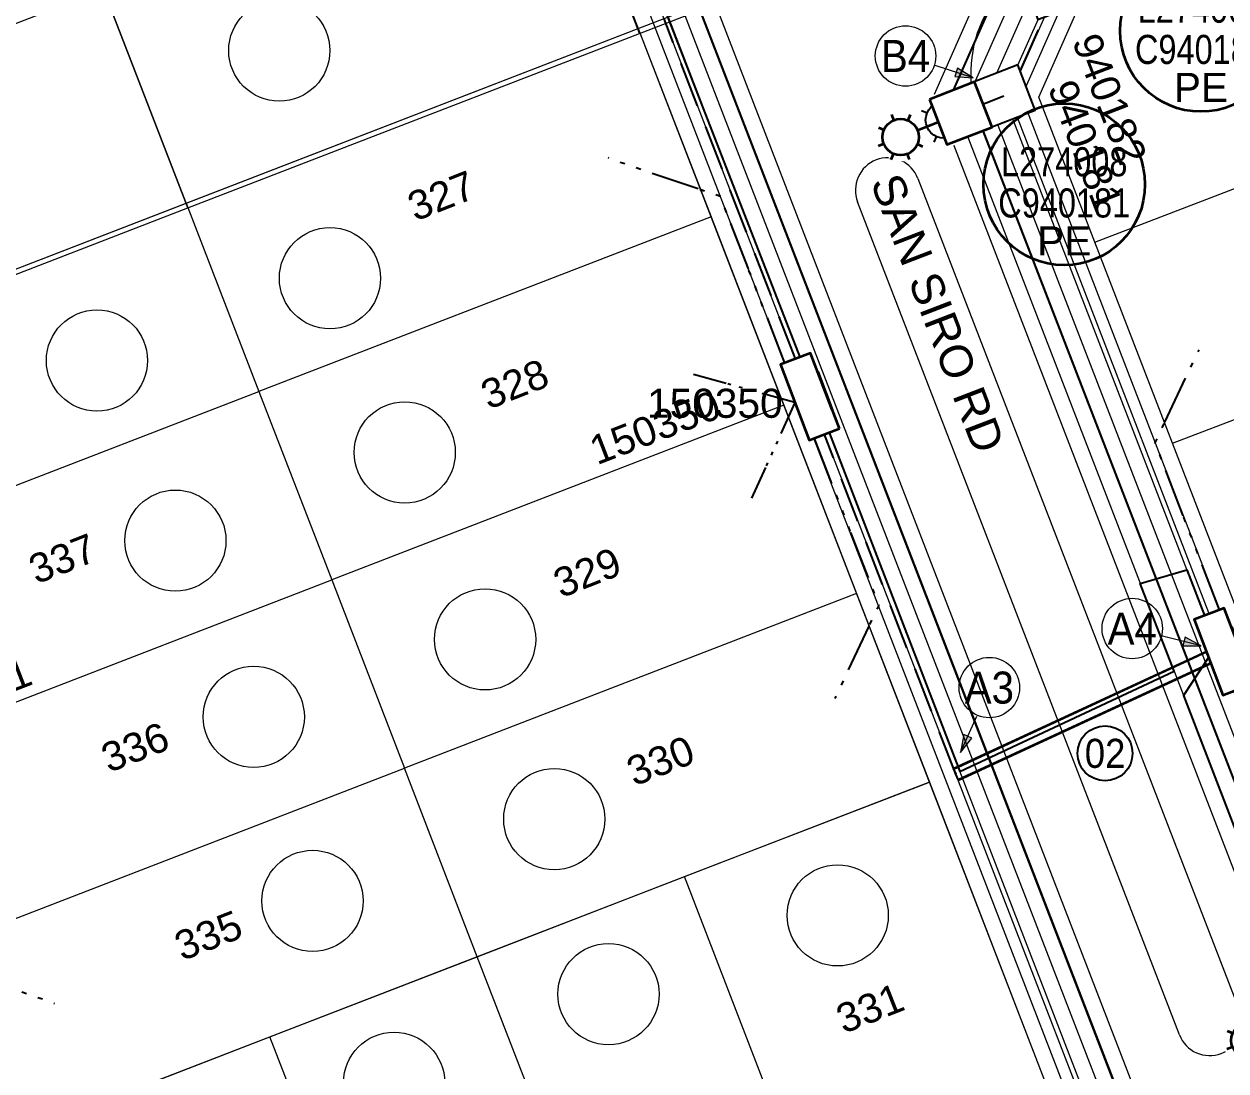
# Model space of a CAD drawing. Header units: metres. Extents: x 0 to 311505, y 0 to 6270811.
# Drawn here: x 310761.4 to 310835.8, y 6270209.4 to 6270274.2 of the extents above; entities that cross this region are included whole.
import ezdxf
from ezdxf import colors
from ezdxf.entities.mleader import LeaderData, LeaderLine
from ezdxf.enums import TextEntityAlignment as Align
from ezdxf.math import Vec2, Vec3

# ---------------------------------------------------------------- set-up
doc = ezdxf.new("R2010")
doc.units = ezdxf.units.M
doc.linetypes.add('IE Trench LV', pattern=[6, 4, -2])
doc.linetypes.add('PHANTOM', pattern=[6.15, 3, -0.75, 0.3, -0.75, 0.3, -0.75, 0.3])
doc.layers.get('0').update_dxf_attribs({"color": 6})
for name, color, linetype, lineweight in [('_User Miscellaneous1', 30, 'Continuous', 13), ('_User Miscellaneous2', 31, 'Continuous', 13), ('_User_LV_Exist', 5, 'Continuous', 35), ('Cadastre Developer_SP_NEW', 92, 'Continuous', 15), ('Cadastre Land Parcels_SP_EXT', 118, 'Continuous', 15), ('Cadastre Roads_SP_EXT', 218, 'Continuous', 15), ('Cadastre Water_SP_EXT', 158, 'Continuous', 15)]:
    doc.layers.add(name, color=color, linetype=linetype, lineweight=lineweight)
doc.layers.add('_User Miscellaneous10', color=252, linetype='Continuous', lineweight=13, plot=False, transparency=0.9)
doc.layers.add('_User Miscellaneous8', color=181, linetype='Continuous', lineweight=13, transparency=0.5)
doc.layers.add('Cadastre Roads_SP_NEW', color=214, linetype='Continuous', lineweight=15, transparency=0.65)
for name, color, linetype in [('Duct_SP_NEW', 2, 'Continuous'), ('Equip_SP_SL_NEW', 2, 'Continuous'), ('Mains_LV_New_R6', 2, 'Cable Z'), ('Mains_LV_New_T84', 2, 'Cable x'), ('Notes', 7, 'Continuous'), ('Services_SP_NEW_UG', 2, 'IE Trench LV'), ('SupportsUG_SP_LV_NEW', 2, 'Continuous'), ('SupportsUG_SP_LV_SL_NEW', 2, 'Continuous'), ('Trench_SP_NEW', 2, 'Continuous'), ('UG_Details_SP_MISC', 7, 'Continuous')]:
    doc.layers.add(name, color=color, linetype=linetype)
doc.styles.add('ARIAL', font='arial.ttf', dxfattribs={"height": 2})
doc.styles.add('SL_LABEL', font='arial.ttf', dxfattribs={"height": 2})
doc.styles.get("Standard").update_dxf_attribs({"font": 'arial.ttf'})
doc.linetypes.add('Cable New UG', pattern='A,5.5,-0.01,["X",Standard,S=1.8,R=0,X=0,Y=-0.94],-1.7', length=7.21)
doc.linetypes.add('Cable o', pattern='A,3.5,-0.01,["O",Standard,S=1.25,R=0,X=0,Y=-0.63],-1.36', length=4.87)
doc.linetypes.add('Cable x', pattern='A,4.5,-0.01,["X",Standard,S=1.25,R=0,X=0,Y=-0.65],-1.2', length=5.71)
doc.linetypes.add('Cable Z', pattern='A,5,-0.01,["Z",Standard,S=1.5,R=0,X=0,Y=-0.75],-1.3', length=6.31)

# ---------------------------------------------------------------- blocks, each defined once
blk = doc.blocks.new('*U344')
at = {"width": 0.9}
blk.add_attdef('ASSET_NUM', text='', height=2, dxfattribs=at).set_placement((4, 2), align=Align.MIDDLE_LEFT)
for tag, p, flags in [('SUBURB', (-2, 0), 1), ('STREETNAME', (-1.8, 0), 9), ('PARENT', (-1.6, 0), 9), ('NOTES', (-1.4, 0), 9), ('LOCATION', (-1.2, 0), 9), ('LEGEND', (-1, 0), 9), ('USAGE', (-0.8, 0), 9), ('SUPPORT_TYPE', (-0.6, 0), 9), ('STATE', (-0.4, 0), 9), ('OWNED_BY', (-0.2, 0), 9)]:
    blk.add_attdef(tag, p, '', height=0.2, rotation=270, dxfattribs=dict(flags=flags))
at = {"transparency": 33554687}
blk.add_wipeout([(-0.047, -2.692), (-1.822, 1.982), (0.047, 2.692), (1.822, -1.982)], dxfattribs=at)
blk.add_lwpolyline([(1.822, -1.982), (0.491, 1.524), (1.379, -0.814), (0.047, 2.692), (-1.822, 1.982), (-0.047, -2.692)], close=True)
blk = doc.blocks.new('*U346')
at = {"width": 0.9}
blk.add_attdef('ASSET_NUM', text='', height=2, dxfattribs=at).set_placement((4, 2), align=Align.MIDDLE_LEFT)
for tag, p, flags in [('SUBURB', (-2, 0), 1), ('STREETNAME', (-1.8, 0), 9), ('PARENT', (-1.6, 0), 9), ('NOTES', (-1.4, 0), 9), ('LOCATION', (-1.2, 0), 9), ('LEGEND', (-1, 0), 9), ('USAGE', (-0.8, 0), 9), ('SUPPORT_TYPE', (-0.6, 0), 9), ('STATE', (-0.4, 0), 9), ('OWNED_BY', (-0.2, 0), 9)]:
    blk.add_attdef(tag, p, '', height=0.2, rotation=270, dxfattribs=dict(flags=flags))
at = {"transparency": 33554687}
blk.add_wipeout([(-0.043, -2.692), (-1.826, 1.979), (0.043, 2.692), (1.826, -1.979)], dxfattribs=at)
blk.add_lwpolyline([(1.826, -1.979), (0.488, 1.524), (1.38, -0.811), (0.043, 2.692), (-1.826, 1.979), (-0.043, -2.692)], close=True)
blk = doc.blocks.new('COLUMN_NEW')
at = {"width": 0.9, "flags": 8}
blk.add_attdef('ASSET_NUM', text='', height=2, dxfattribs=at).set_placement((4, 2), align=Align.MIDDLE_LEFT)
at = {"flags": 1}
blk.add_attdef('Z', (-2.351, -1.813), '', height=0.2, rotation=270, dxfattribs=at)
at = {"flags": 9}
blk.add_attdef('NOTES', text='', height=0.2, rotation=270, dxfattribs=at).set_placement((-2, -1.813), align=Align.MIDDLE_LEFT)
at = {"ltscale": 10, "transparency": 33554687}
blk.add_wipeout([(-1.5, -1.5), (-1.5, 1.5), (1.5, 1.5), (1.5, -1.5)], dxfattribs=at)
blk.add_lwpolyline([(-1.5, 1.5), (-1.5, -1.5), (1.5, -1.5), (1.5, 1.5)], close=True)
at = {"flags": 9}
for tag, p in [('SUBURB', (-1.8, -1.813)), ('STREETNAME', (-1.6, -1.813)), ('LOCATION', (-1.4, -1.813)), ('LEGEND', (-1.2, -1.813)), ('USAGE', (-1, -1.813)), ('STATE', (-0.8, -1.813)), ('OWNED_BY', (-0.6, -1.813)), ('COLUMN_TYPE', (-0.4, -1.813)), ('STREET_CODE', (-0.2, -1.813)), ('STRUCTURE_PLANT_NUMBER', (0.031, -1.813))]:
    blk.add_attdef(tag, text='', height=0.2, rotation=270, dxfattribs=at).set_placement(p, align=Align.MIDDLE_LEFT)
blk = doc.blocks.new('*U439')
blk.add_circle((0, 0), 1.7)
at = {"width": 0.9}
blk.add_attdef('CODE', text='', height=1.8, dxfattribs=at).set_placement((0, 0), align=Align.MIDDLE_CENTER)
at = {"flags": 1}
blk.add_attdef('Z', (0, 0), '', height=0.2, dxfattribs=at)
blk = doc.blocks.new('*U532')
at = {"transparency": 33554687}
for tag, height, rotation, flags, p in [('LANTNUMBER', 0.2, 270, 9, (-1.4, 2.6)), ('LOUTREACH', 0.2, 270, 9, (-1.4, 2.2)), ('LOUTREACHVOCAB', 0.2, 270, 9, (-1.4, 2)), ('LRATECODE', 0.2, 270, 9, (-1.4, 1.8)), ('LREMOVE', 0.2, 270, 9, (-1.4, 1.6)), ('LREPLACE', 0.2, 270, 9, (-1.4, 1.4)), ('LTYPEVOCAB', 0.2, 270, 9, (-1.4, 1)), ('LEGEND', 0.2, 270, 9, (-1.4, 0.8)), ('LTYPE', 0.2, 270, 9, (-1.4, 1.2)), ('SUBURB', 0.2, 270, 9, (-1.4, 0.6)), ('STREETNAME', 0.2, 270, 9, (-1.4, 0.4)), ('LOCATION', 0.2, 270, 9, (-1.4, 0.2)), ('LNEW', 0.2, 270, 9, (-6.4, 0)), ('LMASTVOCAB', 0.2, 270, 9, (-6.2, 0)), ('LMAST', 0.2, 270, 9, (-6, 0)), ('LLAMPVOCAB', 0.2, 270, 9, (-5.8, 0)), ('LLAMP', 0.2, 270, 9, (-5.6, 0)), ('LEXIST', 0.2, 270, 9, (-5.4, 0)), ('LCHARGE3PERCENT', 0.2, 270, 9, (-5.2, 0)), ('LCHARGE3', 0.2, 270, 9, (-5, 0)), ('LCHARGE2PERCENT', 0.2, 270, 9, (-4.8, 0)), ('LCHARGE2', 0.2, 270, 9, (-4.6, 0)), ('LCHARGE1PERCENT', 0.2, 270, 9, (-4.4, 0)), ('LCHARGE1', 0.2, 270, 9, (-4.2, 0)), ('LCATEGORY', 0.2, 270, 9, (-4, 0)), ('LBRACKETVOCAB', 0.2, 270, 9, (-3.8, 0)), ('LBRACKET', 0.2, 270, 9, (-3.6, 0)), ('LKINGHEIGHT', 0.2, 270, 9, (-3.4, 0)), ('CREPLACE', 0.2, 270, 9, (-3.2, 0)), ('CREMOVE', 0.2, 270, 9, (-3, 0)), ('CNUMBER', 0.2, 270, 9, (-2.8, 0)), ('CNEW', 0.2, 270, 9, (-2.6, 0)), ('CEXIST', 0.2, 270, 9, (-2.4, 0)), ('USAGE', 0.2, 270, 9, (-2.2, 0)), ('STATE', 0.2, 270, 9, (-2, 0)), ('OWNED_BY', 0.2, 270, 9, (-1.8, 0)), ('ORIENTATION', 0.2, 270, 9, (-1.6, 0)), ('OPERATING_VOLTAGE', 0.2, 270, 9, (-1.4, 0)), ('MAINTAINED_BY', 0.2, 270, 9, (-1.4, -0.663)), ('NOTES', 0.2, 270, 9, (-1.4, 0)), ('NO_PHASES', 0.2, 270, 9, (-1.2, 0)), ('LANTERN_TYPE', 0.2, 270, 9, (-1, 0)), ('LANTERN_PURPOSE', 0.2, 270, 9, (-0.8, 0)), ('CONTROL_TYPE', 0.2, 270, 9, (-0.6, 0)), ('CONSTRUCTED_VOLTAGE', 0.2, 270, 9, (-0.4, 0)), ('LNUMBER', 1, 201.58947, 8, (-0.023, -7.901))]:
    blk.add_attdef(tag, text='', height=height, rotation=rotation, dxfattribs=dict(at, flags=flags)).set_placement(p, align=Align.MIDDLE_LEFT)
for tag, p, height, flags in [('OPERATED_BY', (-1.4, -0.407), 0.2, 9), ('Z', (0, 0), 0.001, 1)]:
    blk.add_attdef(tag, p, '', height=height, rotation=270, dxfattribs=dict(at, flags=flags))
at = {"transparency": 33554687, "style": 'SL_LABEL'}
for tag, height, rotation, flags, p in [('STREET_CODE', 0.001, 270, 9, (0.001, 0)), ('ASSET_NUM', 1, 201.58947, 8, (0.713, -9.761))]:
    blk.add_attdef(tag, text='', height=height, rotation=rotation, dxfattribs=dict(at, flags=flags)).set_placement(p, align=Align.MIDDLE_LEFT)
at = {"transparency": 33554687}
blk.add_wipeout([(1.565, -8.348), (1.758, -7.131), (2.514, -6.158), (3.73, -6.35), (4.703, -7.106), (4.511, -8.323), (3.755, -9.296), (2.538, -9.103)], dxfattribs=at)
for p, q in [((2.72, -6.681), (2.583, -6.332)), ((3.73, -6.35), (3.581, -6.694)), ((6.854, -6.255), (4.181, -7.313)), ((1.758, -7.131), (2.102, -7.28)), ((2.088, -8.141), (1.74, -8.279)), ((4.511, -8.323), (4.167, -8.174)), ((2.538, -9.103), (2.687, -8.759)), ((3.686, -9.122), (3.548, -8.773))]:
    blk.add_line(p, q, dxfattribs=at)
blk.add_circle((3.134, -7.727), 1.125, dxfattribs=at)
blk = doc.blocks.new('*U536')
at = {"transparency": 33554687}
for tag, height, rotation, flags, p in [('LANTNUMBER', 0.2, 270, 9, (-1.4, 2.6)), ('LOUTREACH', 0.2, 270, 9, (-1.4, 2.2)), ('LOUTREACHVOCAB', 0.2, 270, 9, (-1.4, 2)), ('LRATECODE', 0.2, 270, 9, (-1.4, 1.8)), ('LREMOVE', 0.2, 270, 9, (-1.4, 1.6)), ('LREPLACE', 0.2, 270, 9, (-1.4, 1.4)), ('LTYPEVOCAB', 0.2, 270, 9, (-1.4, 1)), ('LEGEND', 0.2, 270, 9, (-1.4, 0.8)), ('LTYPE', 0.2, 270, 9, (-1.4, 1.2)), ('SUBURB', 0.2, 270, 9, (-1.4, 0.6)), ('STREETNAME', 0.2, 270, 9, (-1.4, 0.4)), ('LOCATION', 0.2, 270, 9, (-1.4, 0.2)), ('LNEW', 0.2, 270, 9, (-6.4, 0)), ('LMASTVOCAB', 0.2, 270, 9, (-6.2, 0)), ('LMAST', 0.2, 270, 9, (-6, 0)), ('LLAMPVOCAB', 0.2, 270, 9, (-5.8, 0)), ('LLAMP', 0.2, 270, 9, (-5.6, 0)), ('LEXIST', 0.2, 270, 9, (-5.4, 0)), ('LCHARGE3PERCENT', 0.2, 270, 9, (-5.2, 0)), ('LCHARGE3', 0.2, 270, 9, (-5, 0)), ('LCHARGE2PERCENT', 0.2, 270, 9, (-4.8, 0)), ('LCHARGE2', 0.2, 270, 9, (-4.6, 0)), ('LCHARGE1PERCENT', 0.2, 270, 9, (-4.4, 0)), ('LCHARGE1', 0.2, 270, 9, (-4.2, 0)), ('LCATEGORY', 0.2, 270, 9, (-4, 0)), ('LBRACKETVOCAB', 0.2, 270, 9, (-3.8, 0)), ('LBRACKET', 0.2, 270, 9, (-3.6, 0)), ('LKINGHEIGHT', 0.2, 270, 9, (-3.4, 0)), ('CREPLACE', 0.2, 270, 9, (-3.2, 0)), ('CREMOVE', 0.2, 270, 9, (-3, 0)), ('CNUMBER', 0.2, 270, 9, (-2.8, 0)), ('CNEW', 0.2, 270, 9, (-2.6, 0)), ('CEXIST', 0.2, 270, 9, (-2.4, 0)), ('USAGE', 0.2, 270, 9, (-2.2, 0)), ('STATE', 0.2, 270, 9, (-2, 0)), ('OWNED_BY', 0.2, 270, 9, (-1.8, 0)), ('ORIENTATION', 0.2, 270, 9, (-1.6, 0)), ('OPERATING_VOLTAGE', 0.2, 270, 9, (-1.4, 0)), ('MAINTAINED_BY', 0.2, 270, 9, (-1.4, -0.663)), ('NOTES', 0.2, 270, 9, (-1.4, 0)), ('NO_PHASES', 0.2, 270, 9, (-1.2, 0)), ('LANTERN_TYPE', 0.2, 270, 9, (-1, 0)), ('LANTERN_PURPOSE', 0.2, 270, 9, (-0.8, 0)), ('CONTROL_TYPE', 0.2, 270, 9, (-0.6, 0)), ('CONSTRUCTED_VOLTAGE', 0.2, 270, 9, (-0.4, 0)), ('LNUMBER', 1, 201.58947, 8, (-2.696, -8.959))]:
    blk.add_attdef(tag, text='', height=height, rotation=rotation, dxfattribs=dict(at, flags=flags)).set_placement(p, align=Align.MIDDLE_LEFT)
for tag, p, height, flags in [('OPERATED_BY', (-1.4, -0.407), 0.2, 9), ('Z', (0, 0), 0.001, 1)]:
    blk.add_attdef(tag, p, '', height=height, rotation=270, dxfattribs=dict(at, flags=flags))
at = {"transparency": 33554687, "style": 'SL_LABEL'}
for tag, height, rotation, flags, p in [('STREET_CODE', 0.001, 270, 9, (0.001, 0)), ('ASSET_NUM', 1, 201.58947, 8, (-1.96, -10.818))]:
    blk.add_attdef(tag, text='', height=height, rotation=rotation, dxfattribs=dict(at, flags=flags)).set_placement(p, align=Align.MIDDLE_LEFT)
at = {"transparency": 33554687}
blk.add_wipeout([(-1.108, -9.406), (-0.915, -8.189), (-0.16, -7.216), (1.057, -7.408), (2.03, -8.164), (1.838, -9.381), (1.082, -10.354), (-0.135, -10.161)], dxfattribs=at)
for p, q in [((0.047, -7.739), (-0.091, -7.39)), ((1.057, -7.408), (0.908, -7.752)), ((4.181, -7.313), (1.507, -8.371)), ((-0.915, -8.189), (-0.571, -8.338)), ((-0.585, -9.199), (-0.934, -9.337)), ((1.838, -9.381), (1.494, -9.232)), ((-0.135, -10.161), (0.014, -9.817)), ((1.013, -10.179), (0.875, -9.831))]:
    blk.add_line(p, q, dxfattribs=at)
blk.add_circle((0.461, -8.785), 1.125, dxfattribs=at)
blk = doc.blocks.new('*U286')
at = {"ltscale": 0.1}
blk.add_circle((0, 0), 5, dxfattribs=at)
at = {"insert": (0, -2.6), "char_height": 1.8, "attachment_point": 2}
blk.add_mtext('PE', dxfattribs=at)
at = {"width": 0.8}
blk.add_attdef('SNUMBER', text='', height=1.8, dxfattribs=at).set_placement((0, 0.5), align=Align.CENTER)
at = {"flags": 1}
blk.add_attdef('Z', (0, 0), '', height=0.2, dxfattribs=at)
at = {"width": 0.8}
blk.add_attdef('CNUMBER', text='', height=1.8, dxfattribs=at).set_placement((0, -0.25), align=Align.TOP_CENTER)
blk = doc.blocks.new('*U445')
h = blk.add_hatch(color=256)
h.dxf.hatch_style = 1
h.paths.add_polyline_path([(2.933, -0.679), (2.78, -1.155), (3.808, -1.223)])
blk.add_line((3.808, -1.223), (1.666, -0.535))
at = {"flags": 128}
blk.add_lwpolyline([(2.933, -0.679), (2.78, -1.155), (3.808, -1.223), (2.933, -0.679)], dxfattribs=at)
blk.add_circle((0, 0), 1.7)
at = {"width": 0.9}
blk.add_attdef('CODE', text='', height=1.8, dxfattribs=at).set_placement((0, 0), align=Align.MIDDLE_CENTER)
at = {"flags": 1}
blk.add_attdef('Z', (0, 0), '', height=0.2, dxfattribs=at)
blk = doc.blocks.new('*U440')
h = blk.add_hatch(color=256)
h.dxf.hatch_style = 1
h.paths.add_polyline_path([(-0.983, -2.845), (-1.441, -2.643), (-1.616, -3.659)])
blk.add_line((-1.616, -3.659), (-0.707, -1.601))
at = {"flags": 128}
blk.add_lwpolyline([(-0.983, -2.845), (-1.441, -2.643), (-1.616, -3.659), (-0.983, -2.845)], dxfattribs=at)
blk.add_circle((0, 0), 1.7)
at = {"width": 0.9}
blk.add_attdef('CODE', text='', height=1.8, dxfattribs=at).set_placement((0, 0), align=Align.MIDDLE_CENTER)
at = {"flags": 1}
blk.add_attdef('Z', (0, 0), '', height=0.2, dxfattribs=at)
blk = doc.blocks.new('*U452')
h = blk.add_hatch(color=256)
h.dxf.hatch_style = 1
h.paths.add_polyline_path([(2.971, -0.486), (2.849, -0.971), (3.88, -0.971)])
blk.add_line((3.88, -0.971), (1.698, -0.425))
at = {"flags": 128}
blk.add_lwpolyline([(2.971, -0.486), (2.849, -0.971), (3.88, -0.971), (2.971, -0.486)], dxfattribs=at)
blk.add_circle((0, 0), 1.7)
at = {"width": 0.9}
blk.add_attdef('CODE', text='', height=1.8, dxfattribs=at).set_placement((0, 0), align=Align.MIDDLE_CENTER)
at = {"flags": 1}
blk.add_attdef('Z', (0, 0), '', height=0.2, dxfattribs=at)

msp = doc.modelspace()

# ---------------------------------------------------------------- linework, layer by layer
at = {"layer": '_User Miscellaneous10', "flags": 128}
for points in [[(310821.998, 6270279.569), (310817.696, 6270269.851), (310840.846, 6270209.921), (310850.564, 6270205.619), (311000.215, 6270263.427), (311004.517, 6270273.145), (310981.367, 6270333.075), (310971.649, 6270337.377)], [(310822.745, 6270278.785), (310818.778, 6270269.825), (310841.63, 6270210.668), (310850.59, 6270206.701), (310999.468, 6270264.211), (311003.435, 6270273.171), (310980.583, 6270332.328), (310971.623, 6270336.295)], [(310823.492, 6270278.001), (310819.86, 6270269.799), (310842.413, 6270211.415), (310850.616, 6270207.783), (310998.721, 6270264.994), (311002.353, 6270273.197), (310979.8, 6270331.581), (310971.597, 6270335.212)], [(310824.238, 6270277.218), (310820.942, 6270269.773), (310843.197, 6270212.161), (310850.642, 6270208.865), (310997.975, 6270265.778), (311001.271, 6270273.223), (310979.016, 6270330.834), (310971.571, 6270334.13)], [(310824.985, 6270276.434), (310822.024, 6270269.747), (310843.98, 6270212.908), (310850.668, 6270209.947), (310997.228, 6270266.561), (311000.188, 6270273.249), (310978.233, 6270330.088), (310971.545, 6270333.048)], [(310825.732, 6270275.651), (310823.106, 6270269.721), (310844.764, 6270213.655), (310850.694, 6270211.029), (310996.481, 6270267.345), (310999.106, 6270273.275), (310977.449, 6270329.341), (310971.519, 6270331.966)]]:
    msp.add_lwpolyline(points, close=True, dxfattribs=at)
at = {"layer": '_User Miscellaneous10', "color": 4, "flags": 128}
msp.add_lwpolyline([(310825.209, 6270276.199), (310822.349, 6270269.739), (310844.215, 6270213.132), (310850.676, 6270210.272), (310997.004, 6270266.796), (310999.864, 6270273.257), (310977.997, 6270329.864), (310971.537, 6270332.724)], close=True, dxfattribs=at)
at = {"layer": '_User Miscellaneous10', "flags": 128}
for points in [[(310728.443, 6270277.272), (310765.511, 6270181.265), (310774.471, 6270177.298), (310826.842, 6270197.528), (310830.809, 6270206.488), (310793.727, 6270302.488)], [(310729.376, 6270277.632), (310766.294, 6270182.011), (310774.498, 6270178.38), (310826.095, 6270198.311), (310829.727, 6270206.514), (310792.794, 6270302.128)], [(310730.309, 6270277.992), (310767.078, 6270182.758), (310774.524, 6270179.462), (310825.349, 6270199.095), (310828.645, 6270206.54), (310791.861, 6270301.768)], [(310731.242, 6270278.353), (310767.862, 6270183.505), (310774.55, 6270180.544), (310824.602, 6270199.878), (310827.563, 6270206.566), (310790.928, 6270301.407)], [(310732.175, 6270278.713), (310768.645, 6270184.251), (310774.576, 6270181.626), (310823.855, 6270200.662), (310826.481, 6270206.592), (310789.995, 6270301.047)], [(310733.108, 6270279.073), (310769.429, 6270184.998), (310774.602, 6270182.708), (310823.109, 6270201.446), (310825.398, 6270206.618), (310789.062, 6270300.687)]]:
    msp.add_lwpolyline(points, dxfattribs=at)
at = {"layer": '_User Miscellaneous10', "color": 4, "flags": 128}
msp.add_lwpolyline([(310731.522, 6270278.461), (310768.097, 6270183.729), (310774.557, 6270180.869), (310824.378, 6270200.114), (310827.238, 6270206.574), (310790.648, 6270301.299)], dxfattribs=at)
at = {"layer": '_User Miscellaneous8', "color": 2, "transparency": 33554687}
for centre in [(310777.174, 6270272.57), (310780.309, 6270258.484), (310784.935, 6270247.702), (310789.909, 6270236.133), (310794.193, 6270225.009)]:
    msp.add_circle(centre, 3.132, dxfattribs=at)
at = {"layer": '_User Miscellaneous8', "color": 6, "transparency": 33554687}
for centre in [(310765.888, 6270253.39), (310770.74, 6270242.242), (310775.591, 6270231.336), (310779.23, 6270219.945), (310811.735, 6270219.052), (310797.549, 6270214.175), (310784.278, 6270208.688)]:
    msp.add_circle(centre, 3.132, dxfattribs=at)
at = {"layer": 'Cadastre Developer_SP_NEW'}
for p, q in [((310824.189, 6270269.695), (310826.478, 6270274.867)), ((310771.407, 6270263.135), (310799.391, 6270273.945)), ((310799.391, 6270273.945), (310803.895, 6270262.284)), ((310827.66, 6270260.709), (310852.839, 6270270.435)), ((310827.66, 6270260.709), (310824.189, 6270269.695)), ((310743.422, 6270252.325), (310771.407, 6270263.135)), ((310771.407, 6270263.135), (310775.911, 6270251.474)), ((310803.895, 6270262.284), (310775.911, 6270251.474)), ((310803.895, 6270262.284), (310808.4, 6270250.624)), ((310832.465, 6270248.268), (310827.66, 6270260.709)), ((310832.465, 6270248.268), (310857.645, 6270257.995)), ((310747.926, 6270240.664), (310775.911, 6270251.474)), ((310775.911, 6270251.474), (310780.415, 6270239.814)), ((310808.4, 6270250.624), (310780.415, 6270239.814)), ((310808.4, 6270250.624), (310812.904, 6270238.964)), ((310837.271, 6270235.828), (310832.465, 6270248.268)), ((310752.43, 6270229.004), (310780.415, 6270239.814)), ((310780.415, 6270239.814), (310784.919, 6270228.154)), ((310812.904, 6270238.964), (310784.919, 6270228.154)), ((310812.904, 6270238.964), (310817.408, 6270227.304)), ((310756.934, 6270217.344), (310784.919, 6270228.154)), ((310789.423, 6270216.493), (310784.919, 6270228.154)), ((310817.408, 6270227.304), (310789.423, 6270216.493)), ((310802.251, 6270221.449), (310817.408, 6270227.304)), ((310817.408, 6270227.304), (310825.398, 6270206.618)), ((310789.423, 6270216.493), (310802.251, 6270221.449)), ((310811.683, 6270197.032), (310802.251, 6270221.449)), ((310789.423, 6270216.493), (310761.439, 6270205.683)), ((310776.595, 6270211.538), (310789.423, 6270216.493)), ((310798.855, 6270192.077), (310789.423, 6270216.493)), ((310761.439, 6270205.683), (310776.595, 6270211.538)), ((310786.027, 6270187.122), (310776.595, 6270211.538))]:
    msp.add_line(p, q, dxfattribs=at)
at = {"layer": 'Cadastre Land Parcels_SP_EXT', "linetype": 'Continuous'}
for points in [[(310799.468, 6270273.635), (310794.245, 6270287.151), (310766.3, 6270276.357), (310771.512, 6270262.833), (310799.468, 6270273.635)], [(310771.512, 6270262.833), (310766.3, 6270276.357), (310738.331, 6270265.553), (310743.555, 6270252.03), (310771.512, 6270262.833)]]:
    msp.add_lwpolyline(points, close=True, dxfattribs=at)
at = {"layer": 'Cadastre Roads_SP_EXT', "linetype": 'Continuous'}
msp.add_lwpolyline([(310814.95, 6270293.437), (310810.448, 6270305.092), (310805.371, 6270318.23), (310800.295, 6270331.367), (310795.791, 6270343.022), (310775.662, 6270335.247), (310783.797, 6270314.19), (310789.022, 6270300.671), (310794.245, 6270287.151), (310799.468, 6270273.635), (310827.714, 6270284.55), (310826.608, 6270287.558), (310824.526, 6270292.85), (310820.118, 6270291.146), (310814.95, 6270293.437)], close=True, dxfattribs=at)
at = {"layer": 'Cadastre Roads_SP_NEW'}
for p, q in [((310829.083, 6270208.041), (310803.076, 6270275.368)), ((310841.863, 6270212.978), (310820.504, 6270268.272)), ((310816.7, 6270264.658), (310836.618, 6270213.096)), ((310832.887, 6270211.655), (310812.969, 6270263.217))]:
    msp.add_line(p, q, dxfattribs=at)
for centre, radius, start, end in [((310827.92, 6270271.136), 7.95, 111.12431, 201.12082), ((310814.835, 6270263.938), 2, 111.12083, 201.12083), ((310814.835, 6270263.938), 2, 21.12073, 111.12083), ((310834.752, 6270212.376), 2, 291.12083, 21.12083), ((310834.752, 6270212.376), 2, 201.12083, 291.12083)]:
    msp.add_arc(centre, radius, start, end, dxfattribs=at)
at = {"layer": 'Cadastre Water_SP_EXT'}
for p, q in [((310799.391, 6270273.945), (310827.682, 6270284.873)), ((310732.881, 6270248.253), (310799.391, 6270273.945))]:
    msp.add_line(p, q, dxfattribs=at)
at = {"layer": 'Duct_SP_NEW', "ltscale": 0.7, "transparency": 33554674}
for p, q in [((310818.879, 6270228.143), (310835.43, 6270235.803)), ((310835.43, 6270235.803), (310835.598, 6270235.44)), ((310835.766, 6270235.077), (310835.598, 6270235.44)), ((310819.215, 6270227.417), (310835.766, 6270235.077)), ((310818.879, 6270228.143), (310819.047, 6270227.78)), ((310819.215, 6270227.417), (310819.047, 6270227.78))]:
    msp.add_line(p, q, dxfattribs=at)
at = {"layer": 'UG_Details_SP_MISC', "transparency": 33554687}
for p, q in [((310818.895, 6270228.107), (310835.447, 6270235.767)), ((310835.447, 6270235.767), (310835.598, 6270235.44)), ((310835.749, 6270235.113), (310835.598, 6270235.44)), ((310819.198, 6270227.454), (310835.749, 6270235.113)), ((310818.895, 6270228.107), (310819.047, 6270227.78)), ((310819.198, 6270227.454), (310819.047, 6270227.78))]:
    msp.add_line(p, q, dxfattribs=at)

# ---------------------------------------------------------------- texts
at = {"layer": '_User Miscellaneous1'}
msp.add_text('SAN SIRO RD', height=2, rotation=291.02506, dxfattribs=at).set_placement((310813.745, 6270264.434))

# ---------------------------------------------------------------- next in the draw order: block references
at = {"layer": 'SupportsUG_SP_LV_NEW'}
ref = msp.add_blockref('*U346', (310810.017, 6270251.156), dxfattribs=at)
ref.add_attrib('ASSET_NUM', '150350', dxfattribs={"layer": '0', "height": 1.8, "rotation": 21.12083}).set_placement((310796.509, 6270247.741), align=Align.MIDDLE_LEFT)
ref = msp.add_blockref('*U346', (310835.623, 6270235.376), dxfattribs=at)
ref.add_attrib('ASSET_NUM', '150343', dxfattribs={"layer": '0', "height": 1.8, "rotation": 21.12081}).set_placement((310839.661, 6270238.529), align=Align.MIDDLE_LEFT)
ref = msp.add_blockref('*U344', (310750.564, 6270228.308), dxfattribs=at)
ref.add_attrib('ASSET_NUM', '150341', dxfattribs={"layer": '0', "height": 1.8, "rotation": 21.12082}).set_placement((310753.868, 6270231.2), align=Align.MIDDLE_LEFT)

# ---------------------------------------------------------------- next in the draw order: texts
at = {"layer": '_User_LV_Exist', "transparency": 33554674, "insert": (310860.249, 6270202.784), "char_height": 2, "width": 62.6229, "attachment_point": 2, "rotation": 21.12056, "style": 'ARIAL', "bg_fill": 2}
msp.add_mtext('HEADINGLEY   AVE', dxfattribs=at)

# ---------------------------------------------------------------- next in the draw order: linework, layer by layer
at = {"layer": 'Mains_LV_New_T84', "color": 2, "linetype": 'Cable New UG', "ltscale": 0.7, "transparency": 33554674, "flags": 128}
for points in [[(310791.546, 6270299.519), (310809.397, 6270253.595)], [(310811.198, 6270248.931), (310819.303, 6270227.948), (310832.557, 6270234.156), (310830.454, 6270239.599), (310833.345, 6270240.439), (310834.442, 6270237.601)]]:
    msp.add_lwpolyline(points, dxfattribs=at)
at = {"layer": 'Services_SP_NEW_UG', "linetype": 'PHANTOM', "flags": 128}
for points in [[(310808.466, 6270253.235), (310804.473, 6270263.54), (310797.847, 6270265.795), (310797.532, 6270265.928)], [(310835.376, 6270237.957), (310831.386, 6270248.287), (310834.102, 6270254.055)], [(310810.272, 6270248.574), (310814.272, 6270238.248), (310811.562, 6270232.477)], [(310752.331, 6270226.305), (310756.314, 6270215.997), (310762.938, 6270213.735), (310763.252, 6270213.602)]]:
    msp.add_lwpolyline(points, dxfattribs=at)
at = {"layer": 'Services_SP_NEW_UG', "linetype": 'PHANTOM', "ltscale": 0.7, "flags": 128}
for points in [[(310809.077, 6270250.801), (310802.329, 6270252.66)], [(310809.08, 6270250.794), (310806.207, 6270244.411)]]:
    msp.add_lwpolyline(points, dxfattribs=at)
at = {"layer": 'Trench_SP_NEW', "linetype": 'IE Trench LV', "ltscale": 0.7, "flags": 128}
for points in [[(310809.125, 6270253.492), (310800.987, 6270274.534)], [(310819.047, 6270227.78), (310810.909, 6270248.821)]]:
    msp.add_lwpolyline(points, dxfattribs=at)

# ---------------------------------------------------------------- next in the draw order: leaders
at = {"layer": 'Notes'}
ml = msp.add_multileader_mtext('Standard', dxfattribs=at)
ml.set_content('Constructed under  \\PURS15861', color=256)
ml.set_leader_properties()
ml.build(insert=Vec2(0, 0))
ml.multileader.update_dxf_attribs({"leader_type": 2, "has_text_frame": 1, "text_left_attachment_type": 2, "text_right_attachment_type": 2, "dogleg_length": 0.01})
ctx = ml.context
ctx.base_point, ctx.char_height, ctx.plane_origin, ctx.plane_x_axis, ctx.plane_y_axis = Vec3(310975.192, 6270395.779), 1.8, Vec3(312213.891, 6270750.769), Vec3(0.932874, 0.360203), Vec3(-0.360203, 0.932874)
ctx.left_attachment, ctx.right_attachment, ctx.text_align_type = 2, 2, 1
notes = []
notes.append((ctx, [(0, (0, 0, 0), (0, 0), (1, 0), 1, [])]))
ctx.mtext.insert, ctx.mtext.text_direction, ctx.mtext.rotation, ctx.mtext.width, ctx.mtext.alignment, ctx.mtext.flow_direction = Vec3(310985.783, 6270402.491), Vec3(0.932874, 0.360203), 0.368486, 20.92345, 2, 5
ctx.mtext.has_bg_fill, ctx.mtext.bg_color, ctx.mtext.bg_scale_factor, ctx.mtext.bg_transparency, ctx.mtext.use_window_bg_color = 1, -1073741824, 2, 0, 1
for ctx, leaders in notes:
    for number, flags, end, landing, length, lines in leaders:
        leader = LeaderData()
        leader.index, (leader.has_last_leader_line, leader.has_dogleg_vector, leader.attachment_direction) = number, flags
        leader.last_leader_point, leader.dogleg_vector, leader.dogleg_length = Vec3(end), Vec3(landing), length
        for number, points, colour, breaks in lines:
            line = LeaderLine()
            line.index, line.vertices, line.color, line.breaks = number, Vec3.list(points), colors.encode_raw_color(colour), breaks
            leader.lines.append(line)
        ctx.leaders.append(leader)

# ---------------------------------------------------------------- next in the draw order: leaders
ml = msp.add_multileader_mtext('Standard', dxfattribs=at)
ml.set_content('Constructed under  \\PURS16270', color=256)
ml.set_leader_properties()
ml.build(insert=Vec2(0, 0))
ml.multileader.update_dxf_attribs({"leader_type": 2, "has_text_frame": 1, "text_left_attachment_type": 2, "text_right_attachment_type": 2, "dogleg_length": 0.01})
ctx = ml.context
ctx.base_point, ctx.char_height, ctx.plane_origin, ctx.plane_x_axis, ctx.plane_y_axis = Vec3(310863.5, 6270348.229), 1.8, Vec3(312104.333, 6270705.463), Vec3(0.932874, 0.360203), Vec3(-0.360203, 0.932874)
ctx.left_attachment, ctx.right_attachment, ctx.text_align_type = 2, 2, 1
notes = []
notes.append((ctx, [(0, (0, 0, 0), (0, 0), (1, 0), 1, [])]))
ctx.mtext.insert, ctx.mtext.text_direction, ctx.mtext.rotation, ctx.mtext.width, ctx.mtext.alignment, ctx.mtext.flow_direction = Vec3(310874.091, 6270354.941), Vec3(0.932874, 0.360203), 0.368486, 20.92345, 2, 5
ctx.mtext.has_bg_fill, ctx.mtext.bg_color, ctx.mtext.bg_scale_factor, ctx.mtext.bg_transparency, ctx.mtext.use_window_bg_color = 1, -1073741824, 2, 0, 1
for ctx, leaders in notes:
    for number, flags, end, landing, length, lines in leaders:
        leader = LeaderData()
        leader.index, (leader.has_last_leader_line, leader.has_dogleg_vector, leader.attachment_direction) = number, flags
        leader.last_leader_point, leader.dogleg_vector, leader.dogleg_length = Vec3(end), Vec3(landing), length
        for number, points, colour, breaks in lines:
            line = LeaderLine()
            line.index, line.vertices, line.color, line.breaks = number, Vec3.list(points), colors.encode_raw_color(colour), breaks
            leader.lines.append(line)
        ctx.leaders.append(leader)

# ---------------------------------------------------------------- next in the draw order: texts
at = {"layer": '_User Miscellaneous1', "width": 1}
for s, oblique, p in [('327', 0, (310785.584, 6270261.983)), ('328', 360, (310790.119, 6270250.335)), ('329', 360, (310794.607, 6270238.668)), ('330', 0, (310799.142, 6270227.02)), ('335', 0, (310771.156, 6270216.211)), ('331', 360, (310812.107, 6270211.706))]:
    msp.add_text(s, height=1.8, rotation=21.5, dxfattribs=dict(at, oblique=oblique)).set_placement(p)

# ---------------------------------------------------------------- next in the draw order: leaders
at = {"layer": 'Notes'}
ml = msp.add_multileader_mtext('Standard', dxfattribs=at)
ml.set_content('Constructed under  \\PURS16270', color=256)
ml.set_leader_properties()
ml.build(insert=Vec2(0, 0))
ml.multileader.update_dxf_attribs({"leader_type": 2, "has_text_frame": 1, "text_left_attachment_type": 2, "text_right_attachment_type": 2, "dogleg_length": 0.01})
ctx = ml.context
ctx.base_point, ctx.char_height, ctx.plane_origin, ctx.plane_x_axis, ctx.plane_y_axis = Vec3(310744.628, 6270298.903), 1.8, Vec3(311985.461, 6270656.138), Vec3(0.932874, 0.360203), Vec3(-0.360203, 0.932874)
ctx.left_attachment, ctx.right_attachment, ctx.text_align_type = 2, 2, 1
notes = []
notes.append((ctx, [(0, (0, 0, 0), (0, 0), (1, 0), 1, [])]))
ctx.mtext.insert, ctx.mtext.text_direction, ctx.mtext.rotation, ctx.mtext.width, ctx.mtext.alignment, ctx.mtext.flow_direction = Vec3(310755.22, 6270305.615), Vec3(0.932874, 0.360203), 0.368486, 20.92345, 2, 5
ctx.mtext.has_bg_fill, ctx.mtext.bg_color, ctx.mtext.bg_scale_factor, ctx.mtext.bg_transparency, ctx.mtext.use_window_bg_color = 1, -1073741824, 2, 0, 1
for ctx, leaders in notes:
    for number, flags, end, landing, length, lines in leaders:
        leader = LeaderData()
        leader.index, (leader.has_last_leader_line, leader.has_dogleg_vector, leader.attachment_direction) = number, flags
        leader.last_leader_point, leader.dogleg_vector, leader.dogleg_length = Vec3(end), Vec3(landing), length
        for number, points, colour, breaks in lines:
            line = LeaderLine()
            line.index, line.vertices, line.color, line.breaks = number, Vec3.list(points), colors.encode_raw_color(colour), breaks
            leader.lines.append(line)
        ctx.leaders.append(leader)

# ---------------------------------------------------------------- next in the draw order: texts
at = {"layer": '_User Miscellaneous1', "oblique": 360, "width": 1}
for s, p in [('337', (310762.133, 6270239.526)), ('336', (310766.622, 6270227.859))]:
    msp.add_text(s, height=1.8, rotation=21.5, dxfattribs=at).set_placement(p)

# ---------------------------------------------------------------- next in the draw order: leaders
at = {"layer": 'Notes'}
ml = msp.add_multileader_mtext('Standard', dxfattribs=at)
ml.set_content('Future construction under  \\PURS19531', color=256)
ml.set_leader_properties()
ml.build(insert=Vec2(0, 0))
ml.multileader.update_dxf_attribs({"leader_type": 2, "has_text_frame": 1, "text_left_attachment_type": 2, "text_right_attachment_type": 2, "dogleg_length": 0.01})
ctx = ml.context
ctx.base_point, ctx.char_height, ctx.plane_origin, ctx.plane_x_axis, ctx.plane_y_axis = Vec3(310873.106, 6270327.315), 1.8, Vec3(312113.214, 6270685.405), Vec3(0.932874, 0.360203), Vec3(-0.360203, 0.932874)
ctx.left_attachment, ctx.right_attachment, ctx.text_align_type = 2, 2, 1
notes = []
notes.append((ctx, [(0, (0, 0, 0), (0, 0), (1, 0), 1, [])]))
ctx.mtext.insert, ctx.mtext.text_direction, ctx.mtext.rotation, ctx.mtext.width, ctx.mtext.alignment, ctx.mtext.flow_direction = Vec3(310883.176, 6270335.418), Vec3(0.932874, 0.360203), 0.368486, 20.92345, 2, 5
ctx.mtext.has_bg_fill, ctx.mtext.bg_color, ctx.mtext.bg_scale_factor, ctx.mtext.bg_transparency, ctx.mtext.use_window_bg_color = 1, -1073741824, 2, 0, 1
for ctx, leaders in notes:
    for number, flags, end, landing, length, lines in leaders:
        leader = LeaderData()
        leader.index, (leader.has_last_leader_line, leader.has_dogleg_vector, leader.attachment_direction) = number, flags
        leader.last_leader_point, leader.dogleg_vector, leader.dogleg_length = Vec3(end), Vec3(landing), length
        for number, points, colour, breaks in lines:
            line = LeaderLine()
            line.index, line.vertices, line.color, line.breaks = number, Vec3.list(points), colors.encode_raw_color(colour), breaks
            leader.lines.append(line)
        ctx.leaders.append(leader)

# ---------------------------------------------------------------- next in the draw order: linework, layer by layer
at = {"layer": 'Mains_LV_New_R6', "color": 4, "linetype": 'Cable o', "transparency": 33554687, "flags": 128}
msp.add_lwpolyline([(310834.689, 6270235.019), (310833.134, 6270232.661), (310840.287, 6270214.142)], dxfattribs=at)

# ---------------------------------------------------------------- next in the draw order: block references
at = {"layer": '_User Miscellaneous2', "color": 6, "xscale": 1.1, "yscale": 1.1, "zscale": 1.1}
msp.add_blockref('*U440', (310821.122, 6270233.148), dxfattribs=at).add_auto_attribs({'CODE': 'A3'})
at = {"layer": '_User_LV_Exist'}
ref = msp.add_blockref('*U346', (310810.017, 6270251.156), dxfattribs=at)
ref.add_attrib('ASSET_NUM', '150350', dxfattribs={"layer": '0', "height": 1.8}).set_placement((310799.936, 6270250.744), align=Align.MIDDLE_LEFT)
at = {"layer": '_User_LV_Exist', "ltscale": 0.7}
msp.add_blockref('*U532', (310834.086, 6270219.041), dxfattribs=at)
at = {"layer": 'Duct_SP_NEW', "color": 6}
msp.add_blockref('*U439', (310828.285, 6270229.079), dxfattribs=at).add_auto_attribs({'CODE': '02'})
at = {"layer": 'SupportsUG_SP_LV_SL_NEW', "ltscale": 0.7}
ref = msp.add_blockref('COLUMN_NEW', (310824.985, 6270276.434), dxfattribs=dict(at, rotation=21.120846154022))
ref.add_attrib('ASSET_NUM', '940182', dxfattribs={"height": 1.8, "rotation": 291.1208}).set_placement((310827.061, 6270273.491), align=Align.MIDDLE_LEFT)

# ---------------------------------------------------------------- next in the draw order: block references
at = {"layer": '_User_LV_Exist'}
ref = msp.add_blockref('*U346', (310835.623, 6270235.376), dxfattribs=at)
ref.add_attrib('ASSET_NUM', '150343', dxfattribs={"layer": '0', "height": 1.8}).set_placement((310837.073, 6270236.637), align=Align.MIDDLE_LEFT)
at = {"layer": 'SupportsUG_SP_LV_SL_NEW', "ltscale": 0.7}
ref = msp.add_blockref('COLUMN_NEW', (310822.024, 6270269.747), dxfattribs=dict(at, rotation=21.120846154022))
ref.add_attrib('ASSET_NUM', '940181', dxfattribs={"height": 1.8, "rotation": 291.1208}).set_placement((310825.558, 6270270.61), align=Align.MIDDLE_LEFT)

# ---------------------------------------------------------------- next in the draw order: linework, layer by layer
at = {"layer": 'Trench_SP_NEW', "linetype": 'IE Trench LV', "ltscale": 0.7, "flags": 128}
msp.add_lwpolyline([(310823.036, 6270271.291), (310824.522, 6270274.647)], dxfattribs=at)

# ---------------------------------------------------------------- next in the draw order: block references
at = {"layer": '_User Miscellaneous2', "color": 6, "xscale": 1.1, "yscale": 1.1, "zscale": 1.1}
msp.add_blockref('*U452', (310829.965, 6270236.803), dxfattribs=at).add_auto_attribs({'CODE': 'A4'})
at = {"layer": '_User_LV_Exist', "linetype": 'ByBlock', "lineweight": -2}
msp.add_blockref('*U286', (310834.218, 6270273.793), dxfattribs=at).add_auto_attribs({'SNUMBER': 'L274009', 'CNUMBER': 'C940182'})
at = {"layer": 'Equip_SP_SL_NEW', "ltscale": 0.7}
msp.add_blockref('*U532', (310815.171, 6270276.002), dxfattribs=at)

# ---------------------------------------------------------------- next in the draw order: linework, layer by layer
at = {"layer": 'Mains_LV_New_R6', "color": 4, "linetype": 'Cable o', "transparency": 33554687, "flags": 128}
msp.add_lwpolyline([(310818.912, 6270270.127), (310822.745, 6270278.785), (310827.802, 6270280.673)], dxfattribs=at)

# ---------------------------------------------------------------- next in the draw order: block references
at = {"layer": '_User_LV_Exist', "ltscale": 0.7}
msp.add_blockref('*U536', (310815.171, 6270276.002), dxfattribs=at)
at = {"layer": '_User_LV_Exist', "linetype": 'ByBlock', "lineweight": -2}
msp.add_blockref('*U286', (310825.754, 6270264.292), dxfattribs=at).add_auto_attribs({'SNUMBER': 'L274008', 'CNUMBER': 'C940181'})

# ---------------------------------------------------------------- next in the draw order: block references
at = {"layer": '_User_LV_Exist', "ltscale": 0.7, "rotation": 21.120846154022}
msp.add_blockref('COLUMN_NEW', (310819.351, 6270268.689), dxfattribs=at)

# ---------------------------------------------------------------- next in the draw order: block references
at = {"layer": '_User Miscellaneous2', "color": 6, "xscale": 1.1, "yscale": 1.1, "zscale": 1.1}
msp.add_blockref('*U445', (310815.934, 6270272.237), dxfattribs=at).add_auto_attribs({'CODE': 'B4'})

doc.saveas('drawing.dxf')
